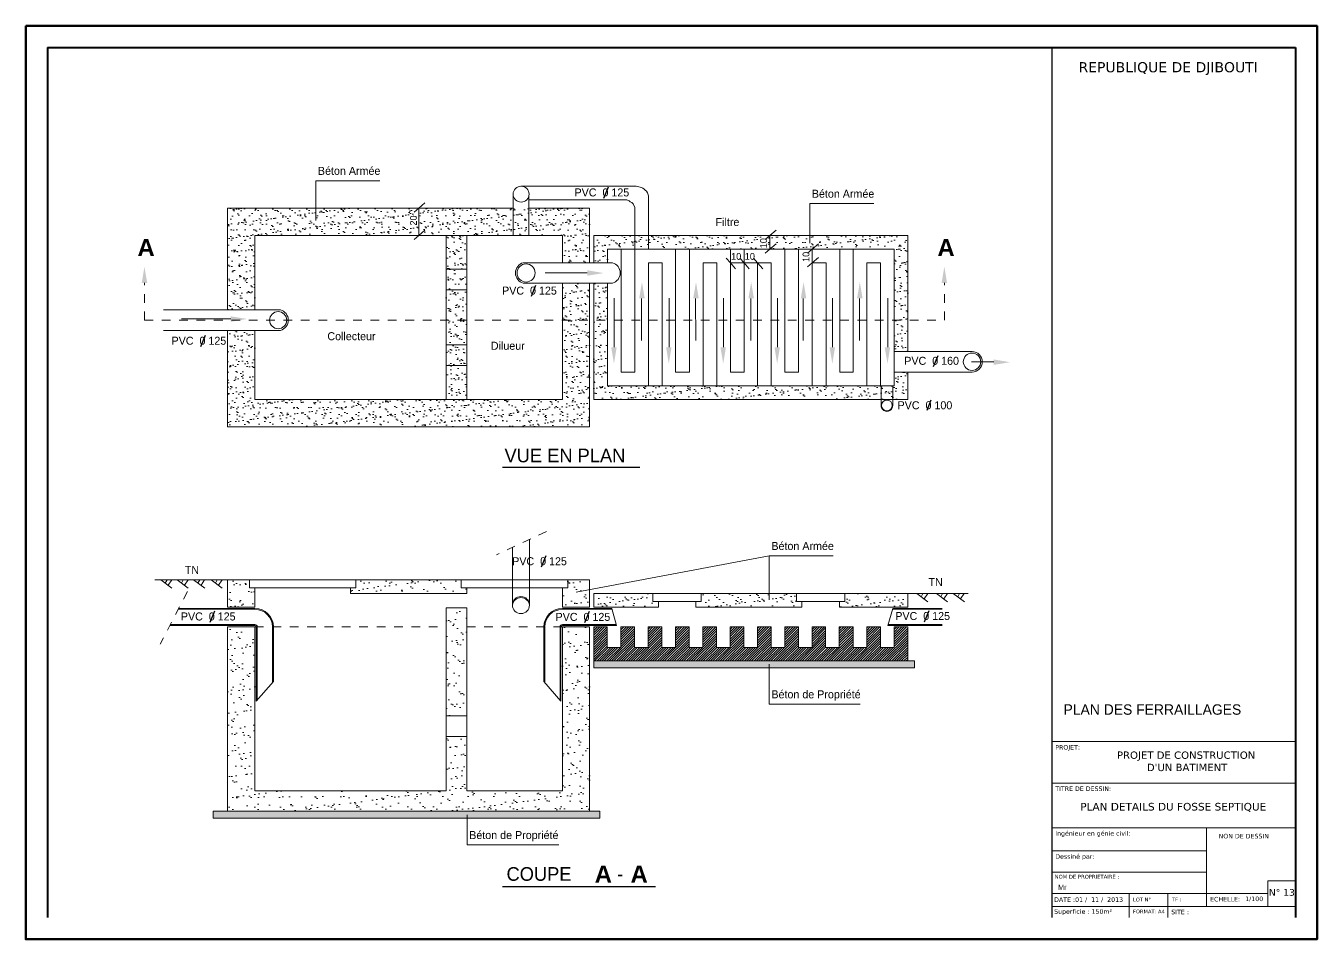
# Model space of a CAD drawing. Extents: x -110 to 3211, y -163 to 893.
# Drawn here: x 122.94 to 137.79, y -43.66 to -33.16 of the extents above; entities that cross this region are included whole.
import ezdxf

# ---------------------------------------------------------------- set-up
doc = ezdxf.new("R2010")
doc.units = 0
doc.header["$LTSCALE"] = 0.8
doc.header["$MEASUREMENT"] = 0
doc.linetypes.add('CACHE2', pattern=[4.7625, 3.175, -1.5875])
doc.linetypes.add('HIDDEN', pattern=[0.375, 0.25, -0.125])
doc.layers.get('0').update_dxf_attribs({"color": 5, "linetype": 'CONTINUOUS'})
for name, color, linetype in [('CALQUES1', 7, 'CONTINUOUS'), ('COMBLDG', 7, 'CONTINUOUS'), ('COTATITION', 5, 'CONTINUOUS'), ('p70', 1, 'CONTINUOUS')]:
    doc.layers.add(name, color=color, linetype=linetype)
doc.layers.add('Plomberie', color=253, linetype='CACHE2', lineweight=13)
doc.styles.add('style1', font='FTLTLT.TTF', dxfattribs={"width": 0.8, "height": 30})
pattern_1 = [(37.5, (597.75865, -268.38206), (-0.003958557, 0.12108327), [0, -0.095518113, 0, -0.106829468, 0, -0.102116404]), (7.5, (597.75865, -268.38206), (0.111214297, 0.177346097), [0, -0.051529508, 0, -0.086091983, 0, -0.032991454]), (327.5, (597.68136, -268.38206), (0.195695365, 0.00035562), [0, -0.031420432, 0, -0.113113555, 0, -0.14767603]), (317.5, (597.68136, -268.38206), (0.18890759, 0.05515389), [0, -0.015710216, 0, -0.07415222, 0, -0.084835166])]
pattern_2 = [(50, (578.59881, -272.5369), (0.112683124, -0.009858496), [0.011782662, -0.129609282]), (355, (578.59881, -272.5369), (-0.021798134, 0.118171009), [0.00942613, -0.103687425]), (100.4514, (578.6082, -272.53772), (0.090885073, 0.10831244), [0.010013721, -0.11015094]), (46.1842, (578.59881, -272.50548), (0.167665874, -0.026003395), [0.017673993, -0.19441392]), (96.6356, (578.61279, -272.50765), (0.14683753, 0.15303602), [0.01502058, -0.165226384]), (351.1842, (578.59881, -272.50548), (0.14683741, 0.153036136), [0.014139194, -0.15553114]), (21, (578.61452, -272.51334), (0.093775387, -0.063252297), [0.011782662, -0.129609282]), (326, (578.61452, -272.51334), (0.038225364, 0.113922638), [0.00942613, -0.103687425]), (71.4514, (578.62234, -272.51861), (0.13200079, 0.050670238), [0.010013721, -0.11015094]), (37.5, (578.598814, -272.536903), (0.0019103395, 0.0522983433), [0, -0.102430608, 0, -0.105258447, 0, -0.104080181]), (7.5, (578.598814, -272.5369), (0.0413287924, 0.0619629317), [0, -0.060013025, 0, -0.100074076, 0, -0.039668295]), (327.5, (578.56378, -272.536903), (0.0838646575, -0.003543419), [0, -0.03927554, 0, -0.1225396845, 0, -0.162600735]), (317.5, (578.54807, -272.5369), (0.091619807, 0.015726709), [0, -0.051058202, 0, -0.081378919, 0, -0.115470087])]
pattern_3 = [(37.5, (578.59881, -272.5369), (-0.005937836, 0.181624905), [0, -0.14327717, 0, -0.160244203, 0, -0.153174606]), (7.5, (578.59881, -272.5369), (0.16682145, 0.26601914), [0, -0.077294263, 0, -0.129137975, 0, -0.04948718]), (327.5, (578.48287, -272.5369), (0.293543047, 0.00053343), [0, -0.04713065, 0, -0.169670332, 0, -0.221514045]), (317.5, (578.48287, -272.5369), (0.28336139, 0.08273084), [0, -0.023565324, 0, -0.11122833, 0, -0.12725275])]

msp = doc.modelspace()

# ---------------------------------------------------------------- hatches: boundary and pattern name
at = {"layer": 'p70', "lineweight": 20, "ltscale": 0.01}
h = msp.add_hatch(dxfattribs=at)
h.set_pattern_fill('AR-SAND', scale=0.062841, style=0)
h.set_pattern_definition(pattern_1)
h.paths.add_polyline_path([(125.264, -35.253), (129.427, -35.253), (129.427, -35.881), (129.113, -35.881), (129.113, -35.567), (125.578, -35.567), (125.578, -36.423), (125.264, -36.423)])
h = msp.add_hatch(dxfattribs=at)
h.set_pattern_fill('AR-SAND', scale=0.062841, style=0)
h.set_pattern_definition(pattern_1)
h.paths.add_polyline_path([(125.264, -36.659), (125.578, -36.659), (125.578, -37.452), (127.777, -37.452), (127.777, -35.567), (128.013, -35.567), (128.013, -37.452), (129.113, -37.452), (129.113, -36.117), (129.427, -36.117), (129.427, -37.767), (125.264, -37.767)])
h = msp.add_hatch(dxfattribs=at)
h.set_pattern_fill('AR-SAND', scale=0.062841, style=0)
h.set_pattern_definition(pattern_1)
h.paths.add_polyline_path([(129.474, -35.567), (133.084, -35.567), (133.087, -35.567), (133.087, -36.903), (132.93, -36.903), (132.93, -35.724), (129.631, -35.724), (129.631, -35.881), (129.474, -35.881)])
h.paths.add_polyline_path([(133.087, -37.452), (129.474, -37.452), (129.474, -36.117), (129.631, -36.117), (129.631, -37.295), (132.93, -37.295), (132.93, -37.138), (133.087, -37.138)])
h = msp.add_hatch(dxfattribs=at)
h.set_pattern_fill('AR-SAND', scale=0.094261, style=0)
h.set_pattern_definition(pattern_3)
h.paths.add_polyline_path([(125.264, -39.525), (125.264, -39.84), (125.578, -39.84), (125.578, -39.62), (125.515, -39.62), (125.515, -39.525)])
h = msp.add_hatch(dxfattribs=at)
h.set_pattern_fill('AR-SAND', scale=0.094261, style=0)
h.set_pattern_definition(pattern_3)
h.paths.add_polyline_path([(126.74, -39.525), (126.74, -39.62), (126.677, -39.62), (126.677, -39.683), (128.013, -39.683), (128.013, -39.62), (127.95, -39.62), (127.95, -39.525)])
h.paths.add_polyline_path([(129.113, -39.62), (129.113, -39.84), (129.427, -39.84), (129.427, -39.525), (129.175, -39.525), (129.175, -39.62)])
h = msp.add_hatch(dxfattribs=at)
h.set_pattern_fill('AR-SAND', scale=0.078551, style=0)
h.set_pattern_definition([(37.5, (578.59881, -272.5369), (-0.004948196, 0.151354088), [0, -0.11939764, 0, -0.133536836, 0, -0.127645505]), (7.5, (578.59881, -272.5369), (0.13901787, 0.22168262), [0, -0.064411885, 0, -0.10761498, 0, -0.041239317]), (327.5, (578.5022, -272.5369), (0.244619206, 0.000444525), [0, -0.03927554, 0, -0.141391944, 0, -0.184595037]), (317.5, (578.5022, -272.5369), (0.23613449, 0.06894236), [0, -0.01963777, 0, -0.092690274, 0, -0.106043958])])
h.paths.add_polyline_path([(130.711, -39.683), (130.711, -39.777), (130.649, -39.777), (130.649, -39.84), (131.868, -39.84), (131.868, -39.777), (131.805, -39.777), (131.805, -39.683)])
edge = h.paths.add_edge_path()
edge.add_line((132.362, -39.683), (132.362, -39.777))
edge.add_line((132.362, -39.777), (132.299, -39.777))
edge.add_line((132.299, -39.777), (132.299, -39.84))
edge.add_line((132.299, -39.84), (133.084, -39.84))
edge.add_line((133.084, -39.84), (133.084, -39.683))
edge.add_line((133.084, -39.683), (132.362, -39.683))
edge.add_line((132.362, -39.683), (132.362, -39.777))
edge = h.paths.add_edge_path()
edge.add_line((129.474, -39.84), (129.474, -39.683))
edge.add_line((129.474, -39.683), (130.154, -39.683))
edge.add_line((130.154, -39.683), (130.154, -39.777))
edge.add_line((130.154, -39.777), (130.217, -39.777))
edge.add_line((130.217, -39.777), (130.217, -39.84))
edge.add_line((130.217, -39.84), (129.474, -39.84))
edge.add_line((129.474, -39.84), (129.474, -39.683))
h = msp.add_hatch(dxfattribs=at)
h.set_pattern_fill('AR-SAND', scale=0.094261, style=0)
h.set_pattern_definition(pattern_3)
h.paths.add_polyline_path([(127.777, -39.848), (128.013, -39.848), (128.013, -41.092), (127.777, -41.092)])
h = msp.add_hatch(dxfattribs=at)
h.set_pattern_fill('AR-SAND', scale=0.094261, style=0)
h.set_pattern_definition(pattern_3)
h.paths.add_polyline_path([(125.264, -40.067), (125.578, -40.067), (125.578, -41.952), (127.777, -41.952), (127.777, -41.327), (128.013, -41.327), (128.013, -41.952), (129.113, -41.952), (129.113, -40.067), (129.427, -40.067), (129.427, -42.188), (125.264, -42.188)])
h = msp.add_hatch(dxfattribs=at)
h.set_pattern_fill('ANSI31', scale=0.157102, style=0)
h.set_pattern_definition([(45, (578.598814, -272.536903), (-0.0138860003, 0.0138860003), [])])
h.paths.add_polyline_path([(129.785, -40.067), (129.785, -40.303), (129.628, -40.303), (129.628, -40.067), (129.474, -40.067), (129.474, -40.46), (133.084, -40.46), (133.084, -40.067), (132.927, -40.067), (132.927, -40.303), (132.77, -40.303), (132.77, -40.067), (132.613, -40.067), (132.613, -40.303), (132.456, -40.303), (132.456, -40.067), (132.298, -40.067), (132.298, -40.303), (132.141, -40.303), (132.141, -40.067), (131.984, -40.067), (131.984, -40.303), (131.827, -40.303), (131.827, -40.067), (131.67, -40.067), (131.67, -40.303), (131.513, -40.303), (131.513, -40.067), (131.356, -40.067), (131.356, -40.303), (131.199, -40.303), (131.199, -40.067), (131.042, -40.067), (131.042, -40.303), (130.885, -40.303), (130.885, -40.067), (130.727, -40.067), (130.727, -40.303), (130.57, -40.303), (130.57, -40.067), (130.413, -40.067), (130.413, -40.303), (130.256, -40.303), (130.256, -40.067), (130.099, -40.067), (130.099, -40.303), (129.942, -40.303), (129.942, -40.067)])
h = msp.add_hatch(dxfattribs=at)
h.set_pattern_fill('AR-CONC', scale=0.01571, style=0)
h.set_pattern_definition(pattern_2)
h.paths.add_polyline_path([(129.474, -40.46), (133.162, -40.46), (133.162, -40.538), (129.474, -40.538)])
h = msp.add_hatch(dxfattribs=at)
h.set_pattern_fill('AR-CONC', scale=0.01571, style=0)
h.set_pattern_definition(pattern_2)
h.paths.add_polyline_path([(125.097, -42.188), (129.544, -42.188), (129.544, -42.266), (125.097, -42.266)])

# ---------------------------------------------------------------- linework, layer by layer
at = {"color": 5, "lineweight": 40}
for p, q in [((123.193, -33.408), (137.543, -33.408)), ((123.193, -33.408), (123.193, -43.408)), ((137.543, -33.408), (137.543, -43.408))]:
    msp.add_line(p, q, dxfattribs=at)
at = {"color": 5, "lineweight": 100}
msp.add_lwpolyline([(122.943, -33.158), (137.793, -33.158), (137.793, -43.658), (122.943, -43.658)], close=True, dxfattribs=at)
at = {"layer": 'CALQUES1', "color": 7, "lineweight": -2, "ltscale": 0.8}
for p, q in [((128.424, -38.231), (130.005, -38.231)), ((128.424, -43.051), (130.183, -43.051))]:
    msp.add_line(p, q, dxfattribs=at)
at = {"layer": 'COMBLDG', "color": 7, "lineweight": 30}
msp.add_line((134.744, -43.408), (134.744, -33.408), dxfattribs=at)
at = {"layer": 'COMBLDG', "color": 7, "lineweight": 9}
for p, q in [((134.744, -41.387, 0.088), (137.543, -41.387, -0.282)), ((134.744, -41.864, 0.088), (137.543, -41.864, -0.282)), ((134.744, -42.377, 0.088), (137.543, -42.377, -0.282)), ((136.522, -42.377, -0.147), (136.522, -43.281, -0.266)), ((134.744, -42.642, 0), (136.522, -42.642, -0.235)), ((134.744, -42.886, 0.088), (136.522, -42.886, -0.147)), ((137.224, -42.986, -0.533), (137.543, -42.986, -0.565)), ((137.224, -42.986, 0), (137.224, -43.281, 0)), ((134.744, -43.133), (137.224, -43.133, -0.25)), ((135.633, -43.133, 0.019), (135.633, -43.408, -0.017)), ((136.077, -43.408, 0), (136.077, -43.133, 0)), ((134.744, -43.281, 0), (137.543, -43.281))]:
    msp.add_line(p, q, dxfattribs=at)
at = {"layer": 'COTATITION', "color": 3, "lineweight": 13, "ltscale": 0.01}
for points in [[(124.339, -36.114), (124.276, -36.114), (124.307, -35.926)], [(133.537, -36.114), (133.474, -36.114), (133.506, -35.926)]]:
    msp.add_solid(points, dxfattribs=at)
at = {"layer": 'COTATITION', "color": 7, "lineweight": 13, "ltscale": 0.01}
for points in [[(129.399, -36.031), (129.399, -35.968), (129.588, -36)], [(130.06, -36.291), (129.997, -36.291), (130.028, -36.103)], [(130.681, -36.291), (130.618, -36.291), (130.65, -36.103)], [(131.316, -36.291), (131.253, -36.291), (131.284, -36.103)], [(131.918, -36.291), (131.855, -36.291), (131.887, -36.103)], [(132.565, -36.291), (132.502, -36.291), (132.534, -36.103)], [(125.3, -36.56), (125.3, -36.497), (125.488, -36.528)], [(129.675, -36.853), (129.738, -36.853), (129.706, -37.042)], [(130.306, -36.853), (130.368, -36.853), (130.337, -37.042)], [(130.931, -36.853), (130.994, -36.853), (130.963, -37.042)], [(131.552, -36.853), (131.615, -36.853), (131.583, -37.042)], [(132.186, -36.853), (132.249, -36.853), (132.218, -37.042)], [(132.82, -36.853), (132.883, -36.853), (132.852, -37.042)], [(134.073, -37.056), (134.073, -36.993), (134.261, -37.025)]]:
    msp.add_solid(points, dxfattribs=at)
at = {"layer": 'p70', "color": 7, "lineweight": 20, "ltscale": 0.01}
for p, q in [((126.279, -35.395), (126.279, -34.939)), ((126.279, -34.939), (127.013, -34.939)), ((128.637, -35.002), (129.963, -35.002)), ((130.023, -35.016), (129.963, -35.002)), ((130.038, -35.023), (130.023, -35.016)), ((130.053, -35.034), (130.038, -35.023)), ((130.066, -35.047), (130.053, -35.034)), ((128.547, -35.091), (128.547, -35.567)), ((128.728, -35.115), (128.728, -35.567)), ((128.728, -35.159), (129.854, -35.159)), ((129.88, -35.168), (129.854, -35.159)), ((129.894, -35.18), (129.88, -35.168)), ((129.913, -35.19), (129.894, -35.18)), ((129.926, -35.203), (129.913, -35.19)), ((130.08, -35.06), (130.066, -35.047)), ((130.092, -35.076), (130.08, -35.06)), ((130.102, -35.114), (130.092, -35.076)), ((130.102, -35.114), (130.102, -35.724)), ((125.264, -35.253), (128.547, -35.253)), ((125.264, -35.253), (125.264, -36.423)), ((128.728, -35.253), (129.427, -35.253)), ((129.427, -35.253), (129.427, -35.881)), ((129.945, -35.248), (129.926, -35.203)), ((129.945, -35.247), (129.945, -37.138)), ((131.958, -35.658), (131.958, -35.202)), ((131.958, -35.202), (132.693, -35.202)), ((125.578, -35.567), (129.113, -35.567)), ((125.578, -35.567), (125.578, -36.423)), ((127.777, -35.567), (127.777, -37.452)), ((128.013, -35.567), (128.013, -37.452)), ((129.113, -35.567), (129.113, -35.881)), ((129.474, -35.567), (129.474, -35.881)), ((129.474, -35.567), (133.084, -35.567)), ((133.087, -35.567), (133.087, -36.903)), ((129.631, -35.724), (129.631, -35.881)), ((129.631, -35.724), (132.93, -35.724)), ((129.788, -35.724), (129.788, -37.138)), ((130.416, -35.724), (130.416, -37.138)), ((130.574, -35.724), (130.574, -37.138)), ((131.045, -35.724), (131.045, -37.138)), ((131.202, -35.724), (131.202, -37.06)), ((131.202, -35.724), (131.202, -37.138)), ((131.673, -35.724), (131.673, -37.138)), ((131.83, -35.724), (131.83, -37.138)), ((132.302, -35.724), (132.302, -37.138)), ((132.459, -35.724), (132.459, -37.138)), ((132.93, -35.724), (132.93, -37.295)), ((132.93, -35.724), (132.93, -36.903)), ((128.664, -35.881), (129.689, -35.881)), ((130.102, -35.881), (130.102, -37.295)), ((130.102, -35.881), (130.259, -35.881)), ((130.259, -35.881), (130.259, -37.295)), ((130.731, -35.881), (130.731, -37.295)), ((130.731, -35.881), (130.888, -35.881)), ((130.888, -35.881), (130.888, -37.295)), ((131.359, -35.881), (131.359, -37.295)), ((131.359, -35.881), (131.516, -35.881)), ((131.516, -35.881), (131.516, -37.295)), ((131.987, -35.881), (131.987, -37.295)), ((131.987, -35.881), (132.145, -35.881)), ((132.145, -35.881), (132.145, -37.295)), ((132.616, -35.881), (132.616, -37.295)), ((132.616, -35.881), (132.773, -35.881)), ((132.773, -35.881), (132.773, -37.295)), ((127.777, -35.957), (128.013, -35.957)), ((127.777, -36.192), (128.013, -36.192)), ((128.664, -36.117), (129.689, -36.117)), ((129.113, -36.117), (129.113, -37.452)), ((129.427, -36.117), (129.427, -37.767)), ((129.474, -36.117), (129.474, -37.452)), ((129.631, -36.117), (129.631, -37.295)), ((124.527, -36.423), (125.871, -36.423)), ((124.527, -36.659), (125.871, -36.659)), ((125.264, -36.659), (125.264, -37.767)), ((125.578, -36.659), (125.578, -37.452)), ((127.777, -36.827), (128.013, -36.827)), ((132.93, -36.903), (133.824, -36.903)), ((127.777, -37.063), (128.013, -37.063)), ((129.788, -37.138), (129.945, -37.138)), ((130.416, -37.138), (130.574, -37.138)), ((131.045, -37.138), (131.202, -37.138)), ((131.673, -37.138), (131.83, -37.138)), ((132.302, -37.138), (132.459, -37.138)), ((132.93, -37.138), (133.824, -37.138)), ((133.087, -37.138), (133.087, -37.452)), ((129.631, -37.295), (132.93, -37.295)), ((129.631, -37.295), (132.93, -37.295)), ((132.778, -37.295), (132.778, -37.522)), ((132.912, -37.295), (132.912, -37.522)), ((125.578, -37.452), (129.113, -37.452)), ((129.474, -37.452), (133.087, -37.452)), ((125.264, -37.767), (129.427, -37.767)), ((128.539, -39.683), (128.539, -39.153)), ((128.735, -39.683), (128.735, -39.061)), ((129.27, -39.67), (131.493, -39.252)), ((131.493, -39.757), (131.493, -39.252)), ((131.493, -39.252), (132.228, -39.252)), ((125.264, -39.525), (124.428, -39.525)), ((124.497, -39.525), (124.624, -39.624)), ((124.567, -39.525), (124.547, -39.564)), ((124.623, -39.525), (124.581, -39.59)), ((124.684, -39.525), (124.811, -39.624)), ((124.754, -39.525), (124.734, -39.564)), ((124.81, -39.525), (124.768, -39.59)), ((124.873, -39.525), (125.001, -39.624)), ((124.944, -39.525), (124.923, -39.564)), ((124.999, -39.525), (124.958, -39.59)), ((125.074, -39.525), (125.202, -39.624)), ((125.145, -39.525), (125.124, -39.564)), ((125.2, -39.525), (125.159, -39.59)), ((125.264, -39.525), (125.264, -39.84)), ((125.264, -39.525), (129.427, -39.525)), ((125.515, -39.62), (125.515, -39.525)), ((125.515, -39.62), (126.74, -39.62)), ((125.578, -39.62), (125.578, -39.84)), ((126.677, -39.683), (126.677, -39.62)), ((126.74, -39.62), (126.74, -39.525)), ((127.345, -39.525), (128.229, -39.525)), ((127.95, -39.62), (127.95, -39.525)), ((127.95, -39.62), (129.175, -39.62)), ((128.013, -39.683), (128.013, -39.62)), ((129.113, -39.84), (129.113, -39.62)), ((129.175, -39.62), (129.175, -39.525)), ((129.427, -39.525), (129.427, -39.84)), ((126.677, -39.683), (128.013, -39.683)), ((128.539, -39.817), (128.539, -39.683)), ((128.735, -39.817), (128.735, -39.683)), ((129.474, -39.84), (129.474, -39.683)), ((129.474, -39.683), (133.084, -39.683)), ((129.474, -39.84), (129.474, -39.777)), ((130.142, -39.683), (131.025, -39.683)), ((130.154, -39.777), (130.154, -39.683)), ((130.217, -39.777), (130.154, -39.777)), ((130.217, -39.84), (130.217, -39.777)), ((130.711, -39.777), (130.217, -39.777)), ((130.649, -39.84), (130.649, -39.777)), ((130.711, -39.777), (130.711, -39.683)), ((131.805, -39.777), (131.805, -39.683)), ((131.868, -39.777), (131.805, -39.777)), ((131.868, -39.84), (131.868, -39.777)), ((132.362, -39.777), (131.868, -39.777)), ((132.299, -39.84), (132.299, -39.777)), ((132.362, -39.777), (132.362, -39.683)), ((133.084, -39.84), (133.084, -39.683)), ((133.084, -39.683), (133.779, -39.683)), ((133.188, -39.683), (133.316, -39.781)), ((133.259, -39.683), (133.238, -39.721)), ((133.314, -39.683), (133.272, -39.747)), ((133.416, -39.683), (133.543, -39.781)), ((133.486, -39.683), (133.466, -39.721)), ((133.542, -39.683), (133.5, -39.747)), ((133.609, -39.683), (133.737, -39.781)), ((133.68, -39.683), (133.659, -39.721)), ((133.735, -39.683), (133.693, -39.747)), ((124.695, -39.866), (125.578, -39.866)), ((124.7, -39.855), (125.578, -39.855)), ((125.264, -39.84), (125.578, -39.84)), ((127.777, -39.848), (127.777, -41.952)), ((127.777, -39.848), (128.013, -39.848)), ((128.013, -39.848), (128.013, -41.952)), ((129.113, -39.84), (129.427, -39.84)), ((129.681, -39.855), (129.113, -39.855)), ((129.684, -39.866), (129.113, -39.866)), ((129.474, -39.84), (130.217, -39.84)), ((129.681, -39.855), (129.735, -40.052)), ((130.649, -39.84), (131.868, -39.84)), ((132.299, -39.84), (133.084, -39.84)), ((132.912, -39.855), (132.857, -40.052)), ((132.908, -39.866), (133.48, -39.866)), ((132.912, -39.855), (133.48, -39.855)), ((124.599, -40.052), (125.578, -40.052)), ((124.604, -40.041), (125.578, -40.041)), ((125.264, -40.067), (125.264, -40.923)), ((125.264, -40.067), (125.578, -40.067)), ((125.578, -40.067), (125.578, -40.923)), ((125.593, -40.067), (125.593, -40.923)), ((125.604, -40.067), (125.604, -40.91)), ((125.779, -40.067), (125.779, -40.708)), ((125.79, -40.067), (125.79, -40.695)), ((128.9, -40.067), (128.9, -40.695)), ((128.911, -40.067), (128.911, -40.708)), ((129.086, -40.067), (129.086, -40.91)), ((129.097, -40.067), (129.097, -40.923)), ((129.732, -40.041), (129.113, -40.041)), ((129.735, -40.052), (129.113, -40.052)), ((129.113, -40.067), (129.113, -41.952)), ((129.113, -40.067), (129.427, -40.067)), ((129.427, -40.067), (129.427, -40.381)), ((129.427, -40.067), (129.427, -42.188)), ((129.474, -40.067), (129.474, -40.538)), ((129.474, -40.067), (129.628, -40.067)), ((129.628, -40.067), (129.628, -40.303)), ((129.785, -40.067), (129.785, -40.303)), ((129.785, -40.067), (129.942, -40.067)), ((129.942, -40.067), (129.942, -40.303)), ((130.099, -40.067), (130.099, -40.303)), ((130.099, -40.067), (130.256, -40.067)), ((130.256, -40.067), (130.256, -40.303)), ((130.413, -40.067), (130.413, -40.303)), ((130.413, -40.067), (130.57, -40.067)), ((130.57, -40.067), (130.57, -40.303)), ((130.727, -40.067), (130.727, -40.303)), ((130.727, -40.067), (130.885, -40.067)), ((130.885, -40.067), (130.885, -40.303)), ((131.042, -40.067), (131.042, -40.303)), ((131.042, -40.067), (131.199, -40.067)), ((131.199, -40.067), (131.199, -40.303)), ((131.356, -40.067), (131.356, -40.303)), ((131.356, -40.067), (131.513, -40.067)), ((131.513, -40.067), (131.513, -40.303)), ((131.67, -40.067), (131.67, -40.303)), ((131.67, -40.067), (131.827, -40.067)), ((131.827, -40.067), (131.827, -40.303)), ((131.984, -40.067), (131.984, -40.303)), ((131.984, -40.067), (132.141, -40.067)), ((132.141, -40.067), (132.141, -40.303)), ((132.298, -40.067), (132.298, -40.303)), ((132.298, -40.067), (132.456, -40.067)), ((132.456, -40.067), (132.456, -40.303)), ((132.613, -40.067), (132.613, -40.303)), ((132.613, -40.067), (132.77, -40.067)), ((132.77, -40.067), (132.77, -40.303)), ((132.857, -40.052), (133.48, -40.052)), ((132.86, -40.041), (133.48, -40.041)), ((132.927, -40.067), (132.927, -40.303)), ((132.927, -40.067), (133.084, -40.067)), ((133.084, -40.067), (133.084, -40.46)), ((129.628, -40.303), (129.785, -40.303)), ((129.942, -40.303), (130.099, -40.303)), ((130.256, -40.303), (130.413, -40.303)), ((130.57, -40.303), (130.727, -40.303)), ((130.885, -40.303), (131.042, -40.303)), ((131.199, -40.303), (131.356, -40.303)), ((131.513, -40.303), (131.67, -40.303)), ((131.827, -40.303), (131.984, -40.303)), ((132.141, -40.303), (132.298, -40.303)), ((132.456, -40.303), (132.613, -40.303)), ((132.77, -40.303), (132.927, -40.303)), ((129.474, -40.46), (133.162, -40.46)), ((129.474, -40.538), (133.162, -40.538)), ((131.493, -40.957), (131.493, -40.495)), ((133.162, -40.46), (133.162, -40.538)), ((125.593, -40.923), (125.79, -40.695)), ((128.9, -40.695), (129.097, -40.923)), ((125.264, -40.923), (125.264, -42.188)), ((125.578, -40.849), (125.578, -41.952)), ((131.493, -40.957), (132.538, -40.957)), ((127.777, -41.092), (128.013, -41.092)), ((127.777, -41.327), (128.013, -41.327)), ((125.578, -41.952), (127.777, -41.952)), ((128.013, -41.952), (129.113, -41.952)), ((125.097, -42.188), (129.544, -42.188)), ((125.097, -42.266), (129.544, -42.266)), ((128.019, -42.575), (128.019, -42.229)), ((128.019, -42.575), (129.071, -42.575))]:
    msp.add_line(p, q, dxfattribs=at)
at = {"layer": 'p70', "color": 7, "lineweight": 30, "ltscale": 0.01}
for p, q in [((129.59, -35.138), (129.642, -35.009)), ((128.757, -36.267), (128.809, -36.138)), ((124.956, -36.843), (125.008, -36.714)), ((133.382, -37.075), (133.434, -36.946)), ((133.307, -37.576), (133.353, -37.456)), ((128.873, -39.378), (128.925, -39.249)), ((125.064, -40.013), (125.115, -39.884)), ((129.372, -40.018), (129.424, -39.889)), ((133.279, -40.008), (133.331, -39.879))]:
    msp.add_line(p, q, dxfattribs=at)
at = {"layer": 'p70', "lineweight": 20, "ltscale": 0.01}
for p, q in [((127.533, -35.192), (127.464, -35.253)), ((127.464, -35.253), (127.409, -35.301)), ((127.464, -35.253), (127.464, -35.567)), ((127.464, -35.567), (127.409, -35.615)), ((127.533, -35.506), (127.464, -35.567)), ((131.5, -35.567), (131.445, -35.615)), ((131.57, -35.506), (131.5, -35.567)), ((131.5, -35.567), (131.5, -35.724)), ((131.5, -35.724), (131.445, -35.772)), ((131.57, -35.664), (131.5, -35.724)), ((131.987, -35.724), (131.933, -35.772)), ((132.057, -35.664), (131.987, -35.724)), ((131.987, -35.724), (131.987, -35.881)), ((131.045, -35.881), (130.997, -35.827)), ((131.202, -35.881), (131.045, -35.881)), ((131.106, -35.951), (131.045, -35.881)), ((131.202, -35.881), (131.154, -35.827)), ((131.202, -35.881), (131.154, -35.827)), ((131.359, -35.881), (131.202, -35.881)), ((131.263, -35.951), (131.202, -35.881)), ((131.263, -35.951), (131.202, -35.881)), ((131.359, -35.881), (131.311, -35.827)), ((131.42, -35.951), (131.359, -35.881)), ((131.987, -35.881), (131.933, -35.929)), ((132.057, -35.821), (131.987, -35.881))]:
    msp.add_line(p, q, dxfattribs=at)
at = {"layer": 'p70', "color": 7, "lineweight": 13, "ltscale": 0.01}
for p, q in [((128.914, -35.996), (129.399, -35.996)), ((129.709, -36.287), (129.709, -36.853)), ((130.025, -36.776), (130.025, -36.291)), ((130.34, -36.287), (130.34, -36.853)), ((130.647, -36.776), (130.646, -36.291)), ((130.966, -36.287), (130.966, -36.853)), ((131.281, -36.776), (131.281, -36.291)), ((131.586, -36.287), (131.586, -36.853)), ((131.884, -36.776), (131.883, -36.291)), ((132.221, -36.287), (132.221, -36.853)), ((132.531, -36.776), (132.53, -36.291)), ((132.855, -36.287), (132.855, -36.853)), ((124.734, -36.525), (125.299, -36.525)), ((133.819, -37.021), (134.073, -37.021))]:
    msp.add_line(p, q, dxfattribs=at)
at = {"layer": 'p70', "color": 3, "linetype": 'HIDDEN', "lineweight": 20, "ltscale": 0.3}
for p, q in [((124.307, -36.541), (124.307, -36.114)), ((133.506, -36.541), (133.506, -36.114)), ((124.307, -36.541), (133.506, -36.541))]:
    msp.add_line(p, q, dxfattribs=at)
at = {"layer": 'p70', "color": 7, "linetype": 'HIDDEN', "lineweight": 20, "ltscale": 0.3}
for p, q in [((128.93, -38.971), (128.356, -39.238)), ((124.801, -39.66), (124.487, -40.268))]:
    msp.add_line(p, q, dxfattribs=at)
at = {"layer": 'p70', "color": 7, "linetype": 'HIDDEN', "lineweight": 20, "ltscale": 0.2}
for p, q in [((125.578, -40.067), (127.777, -40.067)), ((128.013, -40.067), (129.113, -40.067))]:
    msp.add_line(p, q, dxfattribs=at)
at = {"layer": 'p70', "color": 0, "linetype": 'HIDDEN', "lineweight": 20, "ltscale": 0.01}
for p, q in [((125.097, -42.188), (125.097, -42.266)), ((129.544, -42.188), (129.544, -42.266))]:
    msp.add_line(p, q, dxfattribs=at)
at = {"layer": 'p70', "color": 7, "lineweight": 20, "ltscale": 0.01}
for points in [[(133.087, -37.452), (129.474, -37.452), (129.474, -36.117), (129.631, -36.117), (129.631, -37.295), (132.93, -37.295), (132.93, -37.138), (133.087, -37.138), (133.087, -37.452)], [(129.474, -39.84), (129.474, -39.683), (130.154, -39.683), (130.154, -39.777), (130.217, -39.777), (130.217, -39.84), (129.474, -39.84), (129.474, -39.683)], [(130.711, -39.683), (130.711, -39.777), (130.649, -39.777), (130.649, -39.84), (131.868, -39.84), (131.868, -39.777), (131.805, -39.777), (131.805, -39.683), (130.711, -39.683)], [(132.362, -39.683), (132.362, -39.777), (132.299, -39.777), (132.299, -39.84), (133.084, -39.84), (133.084, -39.683), (132.362, -39.683), (132.362, -39.777)], [(127.777, -39.848), (128.013, -39.848), (128.013, -41.092), (127.777, -41.092), (127.777, -39.848)]]:
    msp.add_lwpolyline(points, dxfattribs=at)
for centre, radius in [((128.639, -35.093), 0.0916), ((128.696, -35.999), 0.104), ((125.845, -36.542), 0.0989), ((133.824, -37.02), 0.1), ((132.845, -37.522), 0.0622), ((128.637, -39.817), 0.0982)]:
    msp.add_circle(centre, radius, dxfattribs=at)
for centre, radius, start, end in [((128.696, -35.999), 0.122, 105.119, 254.881), ((129.656, -35.999), 0.122, 285.4962, 74.5038), ((125.839, -36.541), 0.122, 285.44, 75.0546), ((133.824, -37.02), 0.118, 270.4009, 89.5991), ((132.845, -37.523), 0.0668, 179.3498, 0.6502), ((128.637, -39.83), 0.0991, 7.5789, 172.4211), ((125.578, -40.067), 0.212, 0, 90), ((125.578, -40.067), 0.201, 0, 90), ((129.113, -40.067), 0.212, 90, 180), ((129.113, -40.067), 0.201, 90, 180), ((125.578, -40.067), 0.0267, 0, 90), ((125.578, -40.067), 0.0157, 0, 90), ((129.113, -40.067), 0.0267, 90, 180), ((129.113, -40.067), 0.0157, 90, 180)]:
    msp.add_arc(centre, radius, start, end, dxfattribs=at)

# ---------------------------------------------------------------- texts
at = {"layer": 'COMBLDG', "color": 7, "lineweight": 9, "attachment_point": 1}
for s, insert, char_height, width in [('\\pi0.81068;{\\fVerdana|b0|i0|c0|p34;REPUBLIQUE DE DJIBOUTI}', (134.238, -33.575, -0.311), 0.1169, 3.76087), ('\\pi0.7076;PLAN DES FERRAILLAGES', (134.169, -40.958), 0.11955, 3.8461), ('{\\fVerdana|b0|i0|c0|p34;\\C55;PROJET:}', (134.781, -41.426, -0.074), 0.05245, 5.87522), ("\\pi0.7852;{\\fVerdana|b0|i0|c0|p34;PROJET DE CONSTRUCTION \\P\\pi1.1295;D'UN BATIMENT }", (134.705, -41.5, 0.301), 0.08466, 3.19274), ('{\\fVerdana|b0|i0|c0|p34;\\C55;TITRE DE DESSIN:}', (134.781, -41.902, -0.074), 0.05245, 5.87522), ('{\\fVerdana|b0|i0|c0|p34;PLAN DETAILS DU FOSSE SEPTIQUE}', (135.069, -42.091, -0.049), 0.08787, 2.82671), ('{\\fVerdana|b0|i0|c0|p34;\\C55;Ingénieur en génie civil:}', (134.781, -42.415, -0.074), 0.05245, 5.87522), ('{\\fVerdana|b0|i0|c0|p34;NON DE DESSIN}', (136.66, -42.447, -0.239), 0.05245, 5.87522), ('{\\fVerdana|b0|i0|c0|p34;\\C55;Dessiné par:}', (134.781, -42.681, -0.161), 0.05245, 5.87522), ('{\\fVerdana|b0|i0|c0|p34;\\C55;NOM DE PROPRIETAIRE :}', (134.775, -42.918, -0.047), 0.04386, 4.91309), ('{\\fArial|b0|i0|c0|p34; \\fColonna MT|b0|i0|c0|p82; \\H1.143x;Mr }', (134.773, -43.031, -0.088), 0.05245, 5.87522), ('{\\fVerdana|b0|i0|c0|p34;DATE :01 /  11 /  2013}', (134.768, -43.177, -0.161), 0.05245, 5.87522), ('{\\fVerdana|b0|i0|c0|p34;LOT N° }', (135.674, -43.181, -0.114), 0.04326, 4.84569), ('{\\fVerdana|b0|i0|c0|p34;TF : }', (136.123, -43.181, -0.133), 0.04326, 4.84569), ('{\\fVerdana|b0|i0|c0|p34;ECHELLE:}', (136.562, -43.172, -0.334), 0.05245, 5.87522), ('{\\fVerdana|b0|i0|c0|p34;1/100}', (136.965, -43.168, -0.282), 0.05245, 5.87522), ('{\\fVerdana|b0|i0|c0|p34;N° 13}', (137.238, -43.082, -0.054), 0.07668, 8.58995), ('{\\fVerdana|b0|i0|c0|p34;Superficie : 150m²}', (134.768, -43.314, -0.16), 0.05245, 5.87522), ('{\\fVerdana|b0|i0|c0|p34;FORMAT: A4}', (135.674, -43.318, -0.132), 0.04326, 4.84569), ('{\\fVerdana|b0|i0|c0|p34;SITE : }', (136.115, -43.319, -0.161), 0.05245, 5.87522)]:
    msp.add_mtext(s, dxfattribs=dict(at, insert=insert, char_height=char_height, width=width))
at = {"layer": 'p70', "color": 7, "lineweight": 20, "ltscale": 0.01, "style": 'style1'}
for s, height, p in [('Béton Armée', 0.09204, (126.302, -34.871)), ('PVC  0 125', 0.092, (129.253, -35.119)), ('Béton Armée', 0.09204, (131.982, -35.134)), ('Filtre', 0.092, (130.875, -35.459)), ('PVC  0 125', 0.092, (128.42, -36.248)), ('Collecteur', 0.092, (126.411, -36.772)), ('PVC  0 125', 0.092, (124.619, -36.824)), ('Dilueur', 0.092, (128.291, -36.882)), ('PVC  0 160', 0.092, (133.045, -37.055)), ('PVC  0 100', 0.092, (132.968, -37.566)), ('VUE EN PLAN ', 0.1571, (128.448, -38.176)), ('Béton Armée', 0.09204, (131.517, -39.184)), ('PVC  0 125', 0.092, (128.536, -39.359)), ('TN', 0.092, (124.771, -39.459)), ('TN', 0.092, (133.323, -39.598)), ('PVC  0 125', 0.092, (124.726, -39.994)), ('PVC  0 125', 0.092, (129.035, -39.999)), ('PVC  0 125', 0.092, (132.942, -39.989)), ('Béton de Propriété', 0.09204, (131.517, -40.889)), ('Béton de Propriété', 0.09204, (128.042, -42.507)), ('COUPE         -', 0.1571, (128.471, -42.987))]:
    msp.add_text(s, height=height, dxfattribs=at).set_placement(p)
at = {"layer": 'p70', "lineweight": 20, "ltscale": 0.01, "char_height": 0.0786, "attachment_point": 5, "rotation": 90}
for s, insert in [('20', (127.401, -35.396)), ('10', (131.427, -35.657)), ('10', (131.915, -35.814))]:
    msp.add_mtext(s, dxfattribs=dict(at, insert=insert))
at = {"layer": 'p70', "lineweight": 20, "ltscale": 0.01, "char_height": 0.0786, "attachment_point": 5}
for insert in [(131.112, -35.809), (131.269, -35.809)]:
    msp.add_mtext('10', dxfattribs=dict(at, insert=insert))
at = {"layer": 'Plomberie', "linetype": 'Continuous', "char_height": 0.19666, "width": 26.44349, "attachment_point": 1}
for insert in [(124.227, -35.608), (133.426, -35.608), (129.485, -42.812), (129.897, -42.812)]:
    msp.add_mtext('{\\fArial|b1|i0|c0|p34;A}', dxfattribs=dict(at, insert=insert))

doc.saveas('drawing.dxf')
